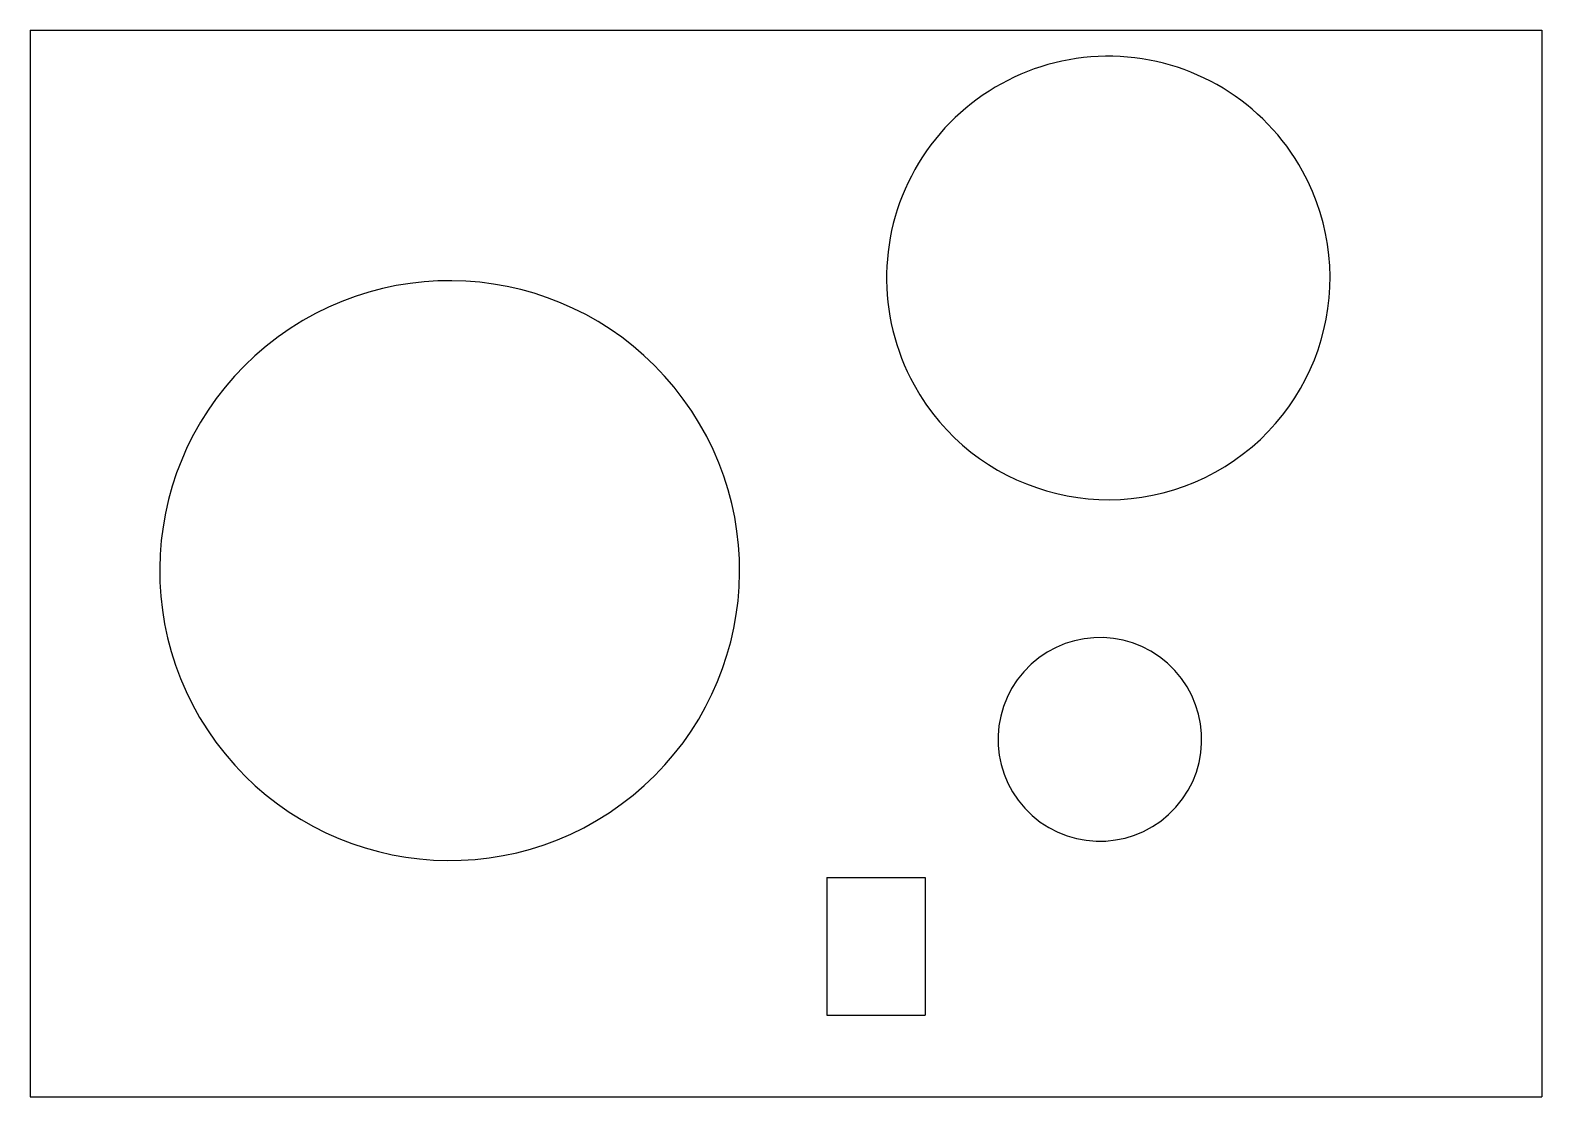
# Model space of a CAD drawing. Header units: inches. Extents: x 30.3 to 62.5, y 13.1 to 35.9.
import ezdxf

# ---------------------------------------------------------------- set-up
doc = ezdxf.new("R2010")
doc.units = ezdxf.units.IN
doc.layers.get('0').update_dxf_attribs({"linetype": 'CONTINUOUS'})

msp = doc.modelspace()

# ---------------------------------------------------------------- linework, layer by layer
at = {"color": 0, "linetype": 'CONTINUOUS'}
for p, q in [((30.293, 35.887), (62.527, 35.887)), ((30.293, 35.887), (30.293, 13.137)), ((62.527, 35.887), (62.527, 13.137)), ((47.28, 17.817), (49.38, 17.817)), ((47.28, 17.817), (47.28, 14.877)), ((49.38, 17.817), (49.38, 14.877)), ((47.28, 14.877), (49.38, 14.877)), ((30.293, 13.137), (62.527, 13.137))]:
    msp.add_line(p, q, dxfattribs=at)
for centre, radius, start, end in [((53.283, 30.603), 4.729, 28.8232, 208.8232), ((53.283, 30.603), 4.729, 208.8232, 28.8232), ((39.237, 24.36), 6.183, 36.2954, 216.2954), ((39.237, 24.36), 6.183, 216.2954, 36.2954), ((53.103, 20.76), 2.172, 48.3592, 228.3592), ((53.103, 20.76), 2.172, 228.3592, 48.3592)]:
    msp.add_arc(centre, radius, start, end, dxfattribs=at)

doc.saveas('drawing.dxf')
